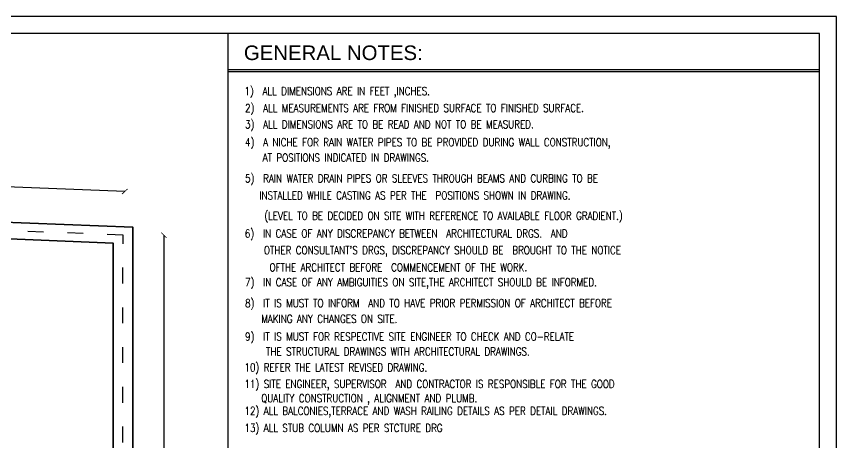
# Model space of a CAD drawing. Extents: x 2450 to 2649, y -7 to 131.
# Drawn here: x 2474.49 to 2486.88, y 41.92 to 48.36 of the extents above; entities that cross this region are included whole.
import ezdxf

# ---------------------------------------------------------------- set-up
doc = ezdxf.new("R2010")
doc.units = 0
doc.header["$MEASUREMENT"] = 0
doc.header["$PDMODE"] = 34
doc.linetypes.add('ACAD_ISO03W100', pattern=[30, 12, -18])
for name, color, linetype, lineweight in [('A-SHEET-TEXT-SCHEDULE', 7, 'Continuous', 13), ('PLOT', 230, 'Continuous', 35), ('TEXT(TITAL)', 213, 'Continuous', 5)]:
    doc.layers.add(name, color=color, linetype=linetype, lineweight=lineweight)
doc.layers.add('BAS LINE', color=130, linetype='Continuous')
doc.layers.add('DIM_1', color=7, linetype='Continuous', lineweight=13, true_color=0x000000)
doc.layers.add('SHEET', color=7, linetype='Continuous', lineweight=30, true_color=0x121212)
doc.styles.add('AR', font='arial.ttf')
doc.styles.add('ROMANS', font='romans.shx', dxfattribs={"width": 0.8})
doc.styles.get("Standard").update_dxf_attribs({"font": 'malgunsl.ttf'})
doc.dimstyles.new('2310', dxfattribs={"dimtxt": 0.19, "dimasz": 0.08, "dimexe": 0.18, "dimexo": 0.0625, "dimgap": 0.005, "dimtad": 0, "dimzin": 0, "dimdsep": 46, "dimtxsty": 'AR', "dimblk": 'ARCHTICK', "dimcen": 0.09, "dimse1": 1, "dimse2": 1, "dimaunit": 1, "dimadec": 4, "dimazin": 0, "dimtfac": 1, "dimtofl": 0, "dimtmove": 0, "dimatfit": 3, "dimfxl": 0.18, "dimtolj": 1, "dimtzin": 0, "dimarcsym": 0})

# ---------------------------------------------------------------- blocks, each defined once
blk = doc.blocks.new('_ArchTick')
at = {"color": 0, "linetype": 'ByBlock', "const_width": 0.15}
blk.add_lwpolyline([(-0.5, -0.5), (0.5, 0.5)], dxfattribs=at)
blk = doc.blocks.new('*D3021')
at = {"layer": 'DEFPOINTS', "color": 0, "transparency": 16777216}
for p in [(2452.055, 46.017), (2476.127, 45.714), (2476.101, 45.055)]:
    blk.add_point(p, dxfattribs=at)
at = {"layer": 'DIM_1', "color": 0, "lineweight": -2, "transparency": 16777216}
for p, q in [((2452.081, 46.677), (2463.411, 46.223)), ((2476.127, 45.714), (2464.798, 46.167))]:
    blk.add_line(p, q, dxfattribs=at)
at = {"layer": 'DIM_1', "color": 0, "lineweight": -2, "transparency": 16777216, "xscale": 0.08, "yscale": 0.08, "zscale": 0.08}
for p, rotation in [((2452.081, 46.677), 177.707262996254), ((2476.127, 45.714), 357.7072629962539)]:
    blk.add_blockref('_ArchTick', p, dxfattribs=dict(at, rotation=rotation))
at = {"layer": 'DIM_1', "color": 0, "transparency": 16777216, "char_height": 0.19, "attachment_point": 5, "rotation": 357.7073, "style": 'AR'}
for s, insert in [('\\A1;24.07', (2464.108, 46.297)), ('\\A1;[78\'-11 1/2"]', (2464.099, 46.067))]:
    blk.add_mtext(s, dxfattribs=dict(at, insert=insert))
blk = doc.blocks.new('*D3022')
at = {"layer": 'DEFPOINTS', "color": 0, "transparency": 16777216}
for p in [(2476.101, 45.055), (2476.094, 24.525), (2476.713, 24.525)]:
    blk.add_point(p, dxfattribs=at)
at = {"layer": 'DIM_1', "color": 0, "lineweight": -2, "transparency": 16777216}
for p, q in [((2476.72, 45.054), (2476.717, 36.761)), ((2476.713, 24.525), (2476.716, 35.519))]:
    blk.add_line(p, q, dxfattribs=at)
at = {"layer": 'DIM_1', "color": 0, "lineweight": -2, "transparency": 16777216, "xscale": 0.08, "yscale": 0.08, "zscale": 0.08}
for p, rotation in [((2476.72, 45.054), 89.98135342843399), ((2476.713, 24.525), 269.981353428434)]:
    blk.add_blockref('_ArchTick', p, dxfattribs=dict(at, rotation=rotation))
at = {"layer": 'DIM_1', "color": 0, "transparency": 16777216, "char_height": 0.19, "attachment_point": 5, "rotation": 89.9814, "style": 'AR'}
for s, insert in [('\\A1;[67\'-4 1/2"]', (2476.845, 36.14)), ('\\A1;20.53', (2476.615, 36.14))]:
    blk.add_mtext(s, dxfattribs=dict(at, insert=insert))
blk = doc.blocks.new('note-1')
at = {"layer": 'A-SHEET-TEXT-SCHEDULE', "style": 'ROMANS', "width": 0.8}
for s, p in [('1)  ALL DIMENSIONS ARE IN FEET ,INCHES.', (1492.6353, -1313.3205)), ('2)  ALL MEASUREMENTS ARE FROM FINISHED SURFACE TO FINISHED SURFACE.', (1492.6411, -1313.4897)), ('3)  ALL DIMENSIONS ARE TO BE READ AND NOT TO BE MEASURED.', (1492.6411, -1313.6529)), ('4)  A NICHE FOR RAIN WATER PIPES TO BE PROVIDED DURING WALL CONSTRUCTION, ', (1492.6411, -1313.832)), ('   AT POSITIONS INDICATED IN DRAWINGS.', (1492.6742, -1313.9858)), ('5)  RAIN WATER DRAIN PIPES OR SLEEVES THROUGH BEAMS AND CURBING TO BE ', (1492.6411, -1314.1925)), ('   INSTALLED WHILE CASTING AS PER THE  POSITIONS SHOWN IN DRAWING. ', (1492.6411, -1314.3629)), ('(LEVEL TO BE DECIDED ON SITE WITH REFERENCE TO AVAILABLE FLOOR GRADIENT.)', (1492.8339, -1314.5662)), ('6)  IN CASE OF ANY DISCREPANCY BETWEEN  ARCHITECTURAL DRGS.  AND ', (1492.6392, -1314.7436)), ("    OTHER CONSULTANT'S DRGS, DISCREPANCY SHOULD BE  BROUGHT TO THE NOTICE", (1492.6392, -1314.9105)), (' OFTHE ARCHITECT BEFORE  COMMENCEMENT OF THE WORK.', (1492.8421, -1315.0818)), ('7)  IN CASE OF ANY AMBIGUITIES ON SITE,THE ARCHITECT SHOULD BE INFORMED.', (1492.6411, -1315.2311)), ('8)  IT IS MUST TO INFORM  AND TO HAVE PRIOR PERMISSION OF ARCHITECT BEFORE', (1492.6411, -1315.4395)), ('    MAKING ANY CHANGES ON SITE.', (1492.6125, -1315.5964)), ('9)  IT IS MUST FOR RESPECTIVE SITE ENGINEER TO CHECK AND CO-RELATE ', (1492.6411, -1315.7738)), (' THE STRUCTURAL DRAWINGS WITH ARCHITECTURAL DRAWINGS.', (1492.8068, -1315.9231)), ('10) REFER THE LATEST REVISED DRAWING.', (1492.6353, -1316.0816)), ('11) SITE ENGINEER, SUPERVISOR  AND CONTRACTOR IS RESPONSIBLE FOR THE GOOD', (1492.6353, -1316.2473)), ('    QUALITY CONSTRUCTION , ALIGNMENT AND PLUMB.', (1492.6123, -1316.3901)), ('12) ALL BALCONIES,TERRACE AND WASH RAILING DETAILS AS PER DETAIL DRAWINGS.', (1492.6353, -1316.5166)), ('13) ALL STUB COLUMN AS PER STCTURE DRG', (1492.6353, -1316.687))]:
    blk.add_text(s, height=0.08, dxfattribs=at).set_placement(p)

msp = doc.modelspace()

# ---------------------------------------------------------------- linework, layer by layer
at = {"layer": 'BAS LINE', "color": 7, "linetype": 'ACAD_ISO03W100', "lineweight": 25, "ltscale": 0.02}
msp.add_lwpolyline([(2452.055, 46.017), (2452.146, 24.649), (2462.447, 24.669), (2464.1, 24.678), (2466.886, 24.682), (2467.557, 24.677), (2476.094, 24.525), (2476.101, 45.055)], close=True, dxfattribs=at)
at = {"layer": 'PLOT', "color": 67, "ltscale": 0.1, "true_color": 0x727430, "flags": 128}
for points in [[(2473.65, 45.278), (2476.251, 45.174), (2476.244, 24.522)], [(2473.65, 45.028), (2475.951, 44.936), (2475.944, 24.524)]]:
    msp.add_lwpolyline(points, dxfattribs=at)
at = {"layer": 'SHEET', "ltscale": 5}
msp.add_line((2477.686, 48.099), (2477.686, 22.586), dxfattribs=at)
at = {"layer": 'SHEET', "color": 152, "ltscale": 5, "true_color": 0x2776bb}
for p, q in [((2477.686, 47.556), (2486.62, 47.556)), ((2477.686, 47.526), (2486.62, 47.526))]:
    msp.add_line(p, q, dxfattribs=at)
at = {"layer": 'SHEET', "ltscale": 5}
for points in [[(2450.066, 48.359), (2450.066, 22.326), (2486.88, 22.326), (2486.88, 48.359)], [(2450.326, 48.099), (2450.326, 22.586), (2486.62, 22.586), (2486.62, 48.099)]]:
    msp.add_lwpolyline(points, close=True, dxfattribs=at)

# ---------------------------------------------------------------- block references
at = {"layer": 'A-SHEET-TEXT-SCHEDULE', "xscale": 1.511328093057377, "yscale": 1.511328093057377, "zscale": 1.511328093057377}
msp.add_blockref('note-1', (222.074, 2032.029), dxfattribs=at)

# ---------------------------------------------------------------- texts
at = {"layer": 'TEXT(TITAL)', "ltscale": 5, "insert": (2477.927, 47.92), "char_height": 0.22027, "attachment_point": 1}
msp.add_mtext_dynamic_manual_height_columns('{\\fArial|b0|i0|c0|p34;GENERAL NOTES:}', width=4.68103, gutter_width=1.092, heights=[0], dxfattribs=at)

# ---------------------------------------------------------------- dimensions: what is measured, and where the dimension line sits
at = {"layer": 'DIM_1'}
dim = msp.add_aligned_dim(p1=(2452.055, 46.017), p2=(2476.101, 45.055), distance=0.66, dimstyle='2310', override={"dimpost": '\\X'}, dxfattribs=at)
dim.commit()
dim.dimension.update_dxf_attribs({"geometry": '*D3021', "text_midpoint": (2464.104, 46.195)})
dim = msp.add_linear_dim(base=(2476.713, 24.525), p1=(2476.101, 45.055), p2=(2476.094, 24.525), angle=269.9814, dimstyle='2310', override={"dimpost": '\\X'}, dxfattribs=at)
dim.commit()
dim.dimension.update_dxf_attribs({"geometry": '*D3022', "text_midpoint": (2476.717, 36.14), "dimtype": 161})

doc.saveas('drawing.dxf')
